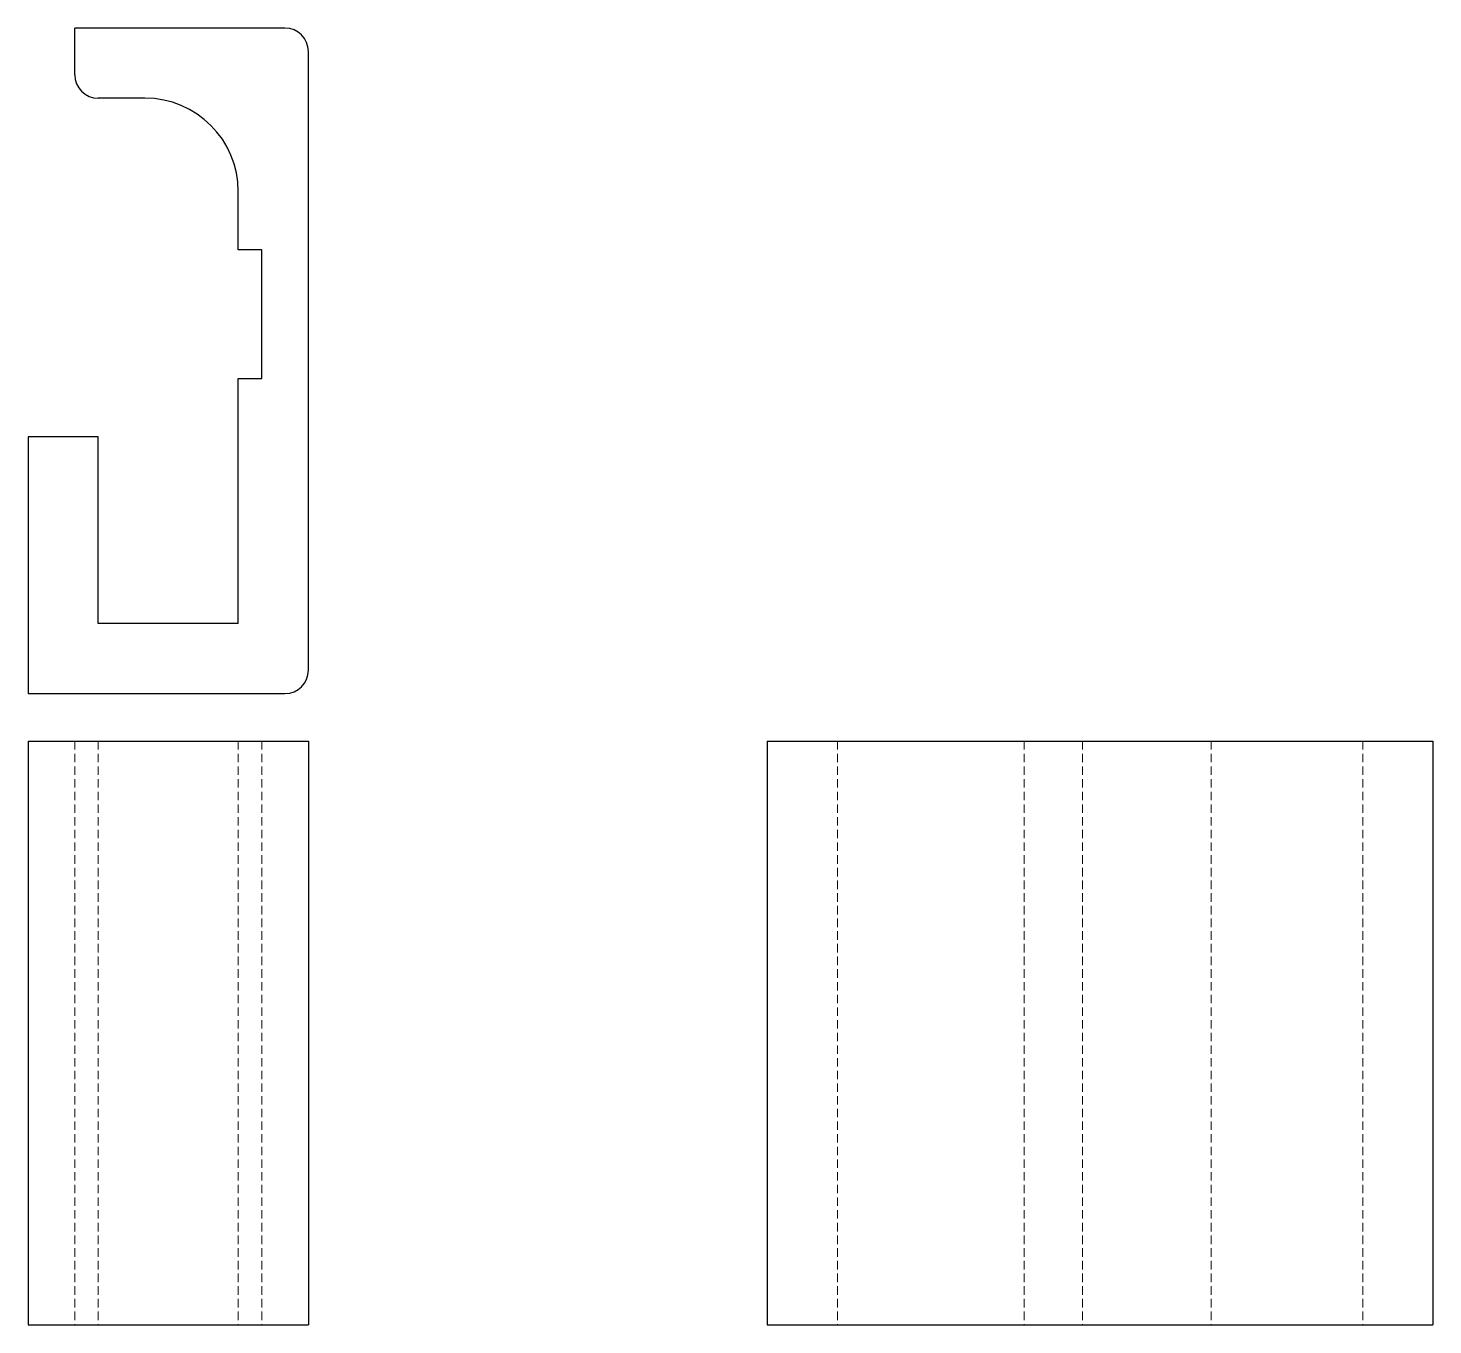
# Model space of a CAD drawing. Header units: millimetres. Extents: x 62 to 273, y 13 to 208.
import ezdxf

# ---------------------------------------------------------------- set-up
doc = ezdxf.new("R2010")
doc.units = ezdxf.units.MM
doc.linetypes.add('HIDDEN', pattern=[1.905, 1.27, -0.635])

msp = doc.modelspace()

# ---------------------------------------------------------------- linework, layer by layer
at = {"color": 7, "linetype": 'Continuous', "lineweight": 25}
for p, q in [((68.96, 200.98), (68.96, 208)), ((100.54, 208), (68.96, 208)), ((104.05, 111.51), (104.05, 204.49)), ((79.49, 197.47), (72.47, 197.47)), ((93.53, 174.67), (93.53, 183.44)), ((97.04, 174.67), (93.53, 174.67)), ((97.04, 155.37), (97.04, 174.67)), ((93.53, 118.53), (93.53, 155.37)), ((93.53, 155.37), (97.04, 155.37)), ((61.95, 146.6), (61.95, 108)), ((72.47, 146.6), (61.95, 146.6)), ((72.47, 118.53), (72.47, 146.6)), ((93.53, 118.53), (72.47, 118.53)), ((61.95, 108), (100.54, 108)), ((61.95, 100.86), (100.54, 100.86)), ((61.95, 100.86), (61.95, 13.14)), ((100.54, 100.86), (104.05, 100.86)), ((104.05, 100.86), (104.05, 13.14)), ((173, 100.86), (173, 13.14)), ((173, 100.86), (176.51, 100.86)), ((176.51, 100.86), (269.49, 100.86)), ((269.49, 100.86), (273, 100.86)), ((273, 100.86), (273, 13.14)), ((61.95, 13.14), (100.54, 13.14)), ((100.54, 13.14), (104.05, 13.14)), ((173, 13.14), (176.51, 13.14)), ((176.51, 13.14), (269.49, 13.14)), ((269.49, 13.14), (273, 13.14))]:
    msp.add_line(p, q, dxfattribs=at)
at = {"color": 7, "linetype": 'HIDDEN', "lineweight": 18}
for p, q in [((68.96, 100.86), (68.96, 13.14)), ((72.47, 100.86), (72.47, 13.14)), ((93.53, 100.86), (93.53, 13.14)), ((97.04, 100.86), (97.04, 13.14)), ((183.53, 100.86), (183.53, 13.14)), ((211.6, 100.86), (211.6, 13.14)), ((220.37, 100.86), (220.37, 13.14)), ((239.67, 100.86), (239.67, 13.14)), ((262.47, 100.86), (262.47, 13.14))]:
    msp.add_line(p, q, dxfattribs=at)
at = {"color": 7, "linetype": 'Continuous', "lineweight": 25}
for centre, radius, start, end in [((100.54, 204.49), 3.51, 0, 90), ((72.47, 200.98), 3.51, 180, 270), ((79.49, 183.44), 14.04, 0, 90), ((100.54, 111.51), 3.51, 270, 0)]:
    msp.add_arc(centre, radius, start, end, dxfattribs=at)

doc.saveas('drawing.dxf')
